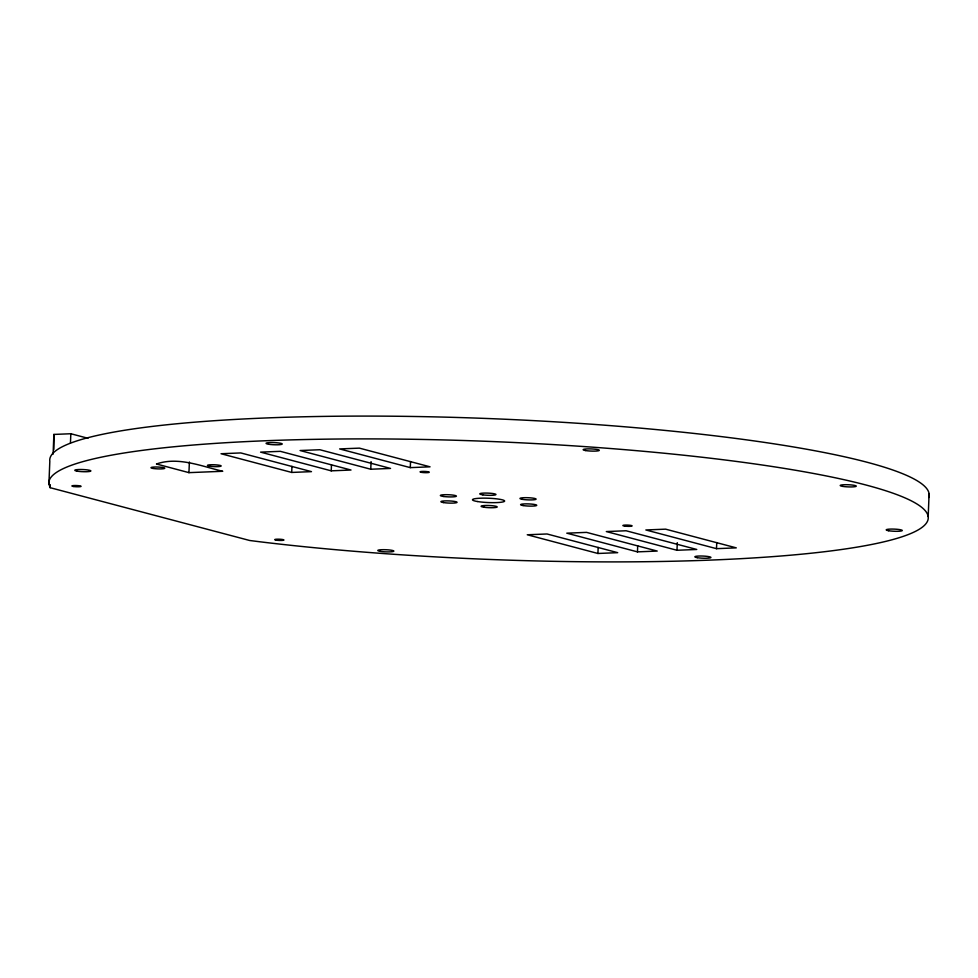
<?xml version="1.0" encoding="UTF-8"?>
<svg xmlns="http://www.w3.org/2000/svg" width="978" height="978" viewBox="0 0 978 978"><rect width="100%" height="100%" fill="white"/><g stroke="black" fill="none" stroke-linecap="round" stroke-linejoin="round"><path stroke-width="1.47" d="M48.9 484.183A440.076 58.961 2.3 0 1 562.692 445.161A440.076 58.961 2.3 0 1 900.396 537.313A440.076 58.961 2.3 0 1 260.038 541.8L249.683 540.492L50.159 487.692L48.9 484.183L49.817 461.384A440.076 58.961 2.3 0 1 494.892 418.804A440.076 58.961 2.3 0 1 928.758 497.509M50.159 487.692L50.281 484.648M53.093 454.195L53.888 434.428L70.832 433.743L87.971 438.278M53.827 449.525L53.888 434.428M70.465 442.863L70.832 433.743M188.95 472.643L156.456 464C177.972 456.384 201.627 466.274 222.739 471.286L188.95 472.643L189.377 461.995M291.713 472.435L221.04 453.731L240.808 452.936L311.469 471.64L291.713 472.435L291.957 466.359M331.236 470.834L260.576 452.129L280.331 451.335L351.004 470.027L331.236 470.834L331.481 464.758M370.76 469.232L300.099 450.528L319.867 449.733L390.528 468.425L370.76 469.232L371.065 461.628M410.295 467.631L339.623 448.926L359.391 448.132L430.051 466.824L410.295 467.631L410.54 461.555M597.925 553.475L527.264 534.77L547.032 533.976L617.693 552.668L597.925 553.475L598.169 547.399M637.46 551.873L566.788 533.169L586.555 532.374L657.216 551.066L637.46 551.873L637.705 545.785M676.984 550.272L606.323 531.567L626.079 530.761L696.752 549.465L676.984 550.272L677.289 542.668M716.507 548.67L645.847 529.966L665.615 529.159L736.275 547.863L716.507 548.67L716.752 542.582M928.183 516.616L929.1 493.817M73.289 486.469L72.066 486.152A4.609 0.611 2.3 0 1 76.834 485.553A4.609 0.611 2.3 0 1 80.697 486.567A4.609 0.611 2.3 0 1 73.289 486.469M276.102 540.137L274.879 539.819A4.609 0.611 2.3 0 1 279.647 539.22A4.609 0.611 2.3 0 1 283.51 540.247A4.609 0.611 2.3 0 1 276.102 540.137M421.53 472.362A4.609 0.611 2.3 0 0 429.195 472.362A4.609 0.611 2.3 0 0 423.486 471.396A4.609 0.611 2.3 0 0 421.53 472.362M625.089 526.14A4.609 0.611 2.3 0 0 632.143 525.919A4.609 0.611 2.3 0 0 625.407 525.076A4.609 0.611 2.3 0 0 625.089 526.14M380.21 551.347A8.056 1.076 2.3 0 0 393.621 551.372A8.056 1.076 2.3 0 0 383.633 549.673A8.056 1.076 2.3 0 0 380.21 551.347M77.225 471.164A8.056 1.076 2.3 0 0 90.636 471.188A8.056 1.076 2.3 0 0 80.648 469.489A8.056 1.076 2.3 0 0 77.225 471.164M268.571 444.232A8.056 1.076 2.3 0 0 281.994 444.244A8.056 1.076 2.3 0 0 271.994 442.545A8.056 1.076 2.3 0 0 268.571 444.232M585.651 450.565A8.056 1.076 2.3 0 0 599.074 450.577A8.056 1.076 2.3 0 0 589.074 448.878A8.056 1.076 2.3 0 0 585.651 450.565M842.633 486.372A8.056 1.076 2.3 0 0 856.043 486.396A8.056 1.076 2.3 0 0 846.056 484.697A8.056 1.076 2.3 0 0 842.633 486.372M888.635 530.736A8.056 1.076 2.3 0 0 902.058 530.761A8.056 1.076 2.3 0 0 892.058 529.061A8.056 1.076 2.3 0 0 888.635 530.736M697.277 557.68A8.056 1.076 2.3 0 0 710.7 557.704A8.056 1.076 2.3 0 0 700.7 556.005A8.056 1.076 2.3 0 0 697.277 557.68M477.313 501.506A16.113 2.164 2.3 0 0 504.159 501.543A16.113 2.164 2.3 0 0 484.159 498.144A16.113 2.164 2.3 0 0 477.313 501.506M484.269 507.264A8.056 1.076 2.3 0 0 497.166 507.056A8.056 1.076 2.3 0 0 486.103 505.479A8.056 1.076 2.3 0 0 484.269 507.264M523.096 505.553A8.056 1.076 2.3 0 0 536.506 505.565A8.056 1.076 2.3 0 0 526.519 503.866A8.056 1.076 2.3 0 0 523.096 505.553M522.46 499.355A8.056 1.076 2.3 0 0 535.871 499.367A8.056 1.076 2.3 0 0 525.883 497.668A8.056 1.076 2.3 0 0 522.46 499.355M443.878 496.518A8.056 1.076 2.3 0 0 456.408 496.188A8.056 1.076 2.3 0 0 444.843 494.697A8.056 1.076 2.3 0 0 443.878 496.518M482.839 494.844A8.068 1.076 2.3 0 0 495.87 494.685A8.068 1.076 2.3 0 0 485.015 493.071A8.068 1.076 2.3 0 0 482.839 494.844M443.401 502.558A8.056 1.076 2.3 0 0 456.824 502.57A8.056 1.076 2.3 0 0 446.824 500.87A8.056 1.076 2.3 0 0 443.401 502.558M153.033 468.438A6.944 0.929 2.3 0 0 164.585 468.462A6.944 0.929 2.3 0 0 155.991 466.995A6.944 0.929 2.3 0 0 153.033 468.438M209.475 466.164A6.907 0.929 2.3 0 0 220.979 466.188A6.907 0.929 2.3 0 0 212.422 464.721A6.907 0.929 2.3 0 0 209.475 466.164"/></g></svg>
